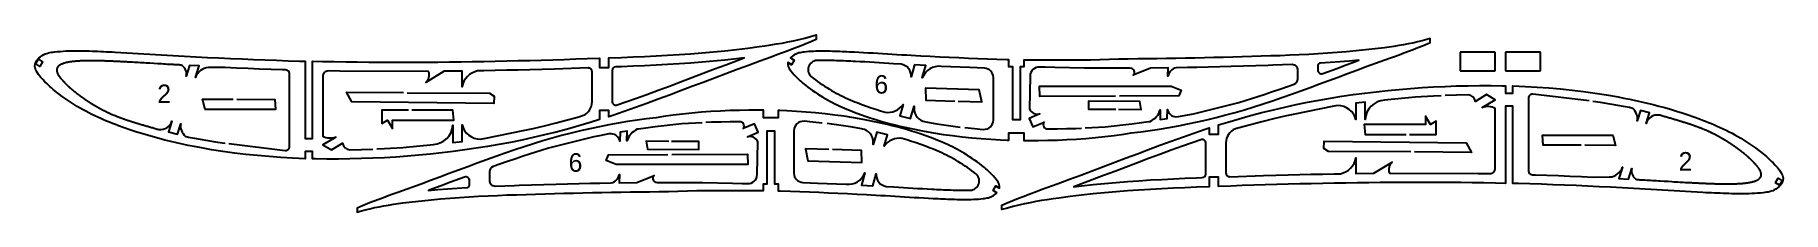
# Model space of a CAD drawing. Header units: millimetres. Extents: x 63 to 1007, y 90 to 186.
import ezdxf

# ---------------------------------------------------------------- set-up
doc = ezdxf.new("R2010")
doc.units = ezdxf.units.MM
doc.styles.add('样式_4', font='txt', dxfattribs={"height": 10})

msp = doc.modelspace()

# ---------------------------------------------------------------- linework, layer by layer
at = {"color": 3}
for p, q in [((832.85, 176.68), (832.85, 166.68)), ((851.85, 176.68), (832.85, 176.68)), ((851.85, 166.68), (851.85, 176.68)), ((857.31, 176.68), (857.31, 166.68)), ((876.31, 176.68), (857.31, 176.68)), ((876.31, 166.68), (876.31, 176.68)), ((832.85, 166.68), (851.85, 166.68)), ((857.31, 166.68), (876.31, 166.68))]:
    msp.add_line(p, q, dxfattribs=at)
at = {"color": 3, "linetype": 'Continuous', "lineweight": 25}
for points in [[(356.8, 136.88), (350.68, 135.17), (344.53, 133.55), (338.37, 132.02), (332.17, 130.58), (325.96, 129.23), (319.83, 127.99), (313.69, 126.84), (307.53, 125.78), (301.35, 124.8), (295.17, 123.9), (288.97, 123.08), (282.76, 122.34), (276.58, 121.67), (270.4, 121.07), (264.21, 120.55), (258.01, 120.1), (251.81, 119.73), (245.6, 119.43), (239.39, 119.21), (233.17, 119.06), (226.95, 119), (220.73, 119.02), (214.51, 119.11), (213.01, 119.16), (213.01, 123.16), (209.01, 123.16), (209.01, 119.16), (202.08, 119.49), (195.86, 119.85), (189.58, 120.3), (183.3, 120.84), (177.04, 121.49), (170.79, 122.24), (164.55, 123.09), (158.33, 124.06), (152.13, 125.15), (148.97, 125.76), (145.81, 126.39), (142.67, 127.06), (139.53, 127.76), (136.4, 128.49), (133.28, 129.26), (130.16, 130.06), (126.97, 130.92), (123.79, 131.81), (120.63, 132.75), (117.47, 133.73), (114.34, 134.76), (111.21, 135.84), (108.11, 136.97), (106.5, 137.58), (104.91, 138.2), (103.31, 138.84), (101.73, 139.49), (100.16, 140.17), (98.59, 140.86), (97.03, 141.57), (95.41, 142.33), (93.8, 143.12), (92.2, 143.94), (90.61, 144.77), (89.03, 145.63), (87.46, 146.52), (85.9, 147.44), (84.22, 148.46), (82.56, 149.51), (80.92, 150.58), (79.31, 151.69), (77.72, 152.81), (76.18, 153.96), (74.69, 155.13), (73.79, 155.86), (72.91, 156.6), (72.04, 157.35), (71.16, 158.14), (70.28, 158.95), (69.38, 159.81), (68.46, 160.7), (67.23, 161.96), (66.03, 163.28), (64.94, 164.65), (64.02, 166.06), (63.37, 167.48), (63.05, 168.9), (63.15, 170.31), (63.45, 171.17), (63.91, 172.01), (64.51, 172.81), (65.23, 173.55), (66.04, 174.23), (66.91, 174.83), (67.82, 175.34), (68.65, 175.72), (69.48, 176.02), (70.32, 176.26), (71.17, 176.45), (72.02, 176.61), (72.88, 176.73), (73.74, 176.83), (75.28, 176.99), (76.82, 177.13), (78.37, 177.23), (79.92, 177.32), (81.48, 177.38), (83.04, 177.42), (84.59, 177.44), (86.15, 177.44), (87.7, 177.43), (89.26, 177.4), (90.81, 177.36), (92.37, 177.32), (93.92, 177.26), (95.48, 177.21), (97.03, 177.15), (98.59, 177.08), (100.15, 177.02), (101.7, 176.95), (103.26, 176.89), (104.82, 176.81), (106.37, 176.74), (109.49, 176.58), (112.61, 176.41), (115.72, 176.23), (118.83, 176.05), (121.95, 175.86), (125.06, 175.67), (128.18, 175.48), (131.29, 175.29), (134.41, 175.11), (137.52, 174.92), (140.64, 174.74), (143.75, 174.56), (146.87, 174.38), (149.98, 174.21), (156.21, 173.88), (162.44, 173.57), (168.66, 173.27), (174.89, 173), (181.11, 172.74), (187.34, 172.5), (193.57, 172.28), (199.79, 172.08), (206.01, 171.9), (209.01, 171.86), (209.01, 130.16), (213.01, 130.16), (213.01, 171.8), (218.45, 171.67), (224.67, 171.56), (230.89, 171.46), (237.12, 171.38), (243.33, 171.32), (249.55, 171.29), (255.76, 171.27), (261.97, 171.26), (268.19, 171.28), (274.4, 171.31), (280.62, 171.36), (286.83, 171.42), (293.04, 171.5), (299.25, 171.59), (305.46, 171.7), (311.67, 171.82), (317.88, 171.96), (324.09, 172.1), (330.3, 172.27), (336.5, 172.44), (342.71, 172.62), (348.92, 172.81), (355.12, 173.01), (361.33, 173.22), (368.01, 173.45), (368.01, 168.45), (373.01, 168.45), (373.01, 173.63), (379.95, 173.87), (386.15, 174.11), (392.35, 174.38), (398.55, 174.68), (404.75, 175.01), (410.95, 175.39), (417.15, 175.83), (423.35, 176.31), (429.55, 176.86), (435.73, 177.46), (441.92, 178.14), (448.09, 178.88), (454.27, 179.69), (457.37, 180.13), (460.47, 180.6), (463.57, 181.1), (466.65, 181.63), (469.73, 182.21), (472.8, 182.84), (475.85, 183.53), (478.95, 184.29), (482.03, 185.11), (485.02, 185.95), (485.02, 183.56), (482.15, 182.34), (479.09, 181.07), (476.01, 179.82), (472.97, 178.62), (469.93, 177.45), (466.87, 176.3), (463.81, 175.16), (460.75, 174.03), (454.61, 171.79), (448.48, 169.53), (442.36, 167.26), (436.25, 164.97), (430.14, 162.68), (424.03, 160.38), (417.92, 158.08), (411.81, 155.78), (405.72, 153.49), (399.64, 151.23), (393.54, 148.99), (387.43, 146.79), (381.3, 144.65), (375.15, 142.56), (373.01, 141.87), (373.01, 145.26), (368.01, 145.26), (368.01, 140.26), (362.9, 138.68)], [(64.93, 172.83), (67.2, 171.4), (65.71, 169.03), (63.44, 170.46)], [(713.53, 140.77), (719.65, 142.48), (725.8, 144.1), (731.96, 145.63), (738.16, 147.07), (744.37, 148.42), (750.5, 149.66), (756.64, 150.81), (762.8, 151.87), (768.98, 152.85), (775.16, 153.75), (781.36, 154.57), (787.57, 155.31), (793.75, 155.98), (799.94, 156.58), (806.12, 157.1), (812.32, 157.55), (818.52, 157.92), (824.73, 158.22), (830.94, 158.44), (837.16, 158.59), (843.38, 158.65), (849.6, 158.63), (855.82, 158.54), (857.32, 158.49), (857.32, 154.49), (861.32, 154.49), (861.32, 158.49), (868.25, 158.16), (874.47, 157.8), (880.75, 157.35), (887.03, 156.81), (893.29, 156.16), (899.54, 155.41), (905.78, 154.56), (912, 153.59), (918.2, 152.5), (921.36, 151.9), (924.52, 151.26), (927.66, 150.59), (930.8, 149.9), (933.93, 149.16), (937.05, 148.4), (940.17, 147.59), (943.36, 146.74), (946.54, 145.84), (949.7, 144.9), (952.86, 143.92), (955.99, 142.89), (959.12, 141.81), (962.22, 140.68), (963.83, 140.07), (965.42, 139.45), (967.02, 138.81), (968.6, 138.16), (970.18, 137.48), (971.74, 136.79), (973.3, 136.08), (974.92, 135.32), (976.53, 134.53), (978.13, 133.72), (979.72, 132.88), (981.3, 132.02), (982.87, 131.13), (984.43, 130.21), (986.11, 129.2), (987.77, 128.14), (989.41, 127.07), (991.03, 125.96), (992.61, 124.84), (994.15, 123.69), (995.64, 122.52), (996.54, 121.79), (997.42, 121.05), (998.29, 120.3), (999.17, 119.51), (1000.05, 118.7), (1000.95, 117.84), (1001.87, 116.95), (1003.1, 115.7), (1004.3, 114.37), (1005.4, 113), (1006.31, 111.59), (1006.96, 110.17), (1007.28, 108.75), (1007.18, 107.34), (1006.88, 106.48), (1006.42, 105.64), (1005.82, 104.85), (1005.1, 104.1), (1004.29, 103.42), (1003.42, 102.82), (1002.51, 102.31), (1001.68, 101.93), (1000.85, 101.63), (1000.01, 101.39), (999.16, 101.2), (998.31, 101.04), (997.45, 100.92), (996.59, 100.82), (995.05, 100.66), (993.51, 100.52), (991.96, 100.42), (990.41, 100.33), (988.85, 100.27), (987.3, 100.23), (985.74, 100.21), (984.18, 100.21), (982.63, 100.22), (981.07, 100.25), (979.52, 100.29), (977.96, 100.33), (976.41, 100.39), (974.85, 100.44), (973.3, 100.5), (971.74, 100.57), (970.18, 100.63), (968.63, 100.7), (967.07, 100.77), (965.52, 100.84), (963.96, 100.91), (960.84, 101.07), (957.73, 101.24), (954.61, 101.42), (951.5, 101.6), (948.38, 101.79), (945.27, 101.98), (942.15, 102.17), (939.04, 102.36), (935.92, 102.54), (932.81, 102.73), (929.69, 102.91), (926.58, 103.09), (923.46, 103.27), (920.35, 103.44), (914.12, 103.77), (907.89, 104.08), (901.67, 104.38), (895.45, 104.66), (889.22, 104.91), (882.99, 105.15), (876.76, 105.37), (870.54, 105.57), (864.32, 105.75), (861.32, 105.79), (861.32, 147.49), (857.32, 147.49), (857.32, 105.86), (851.88, 105.98), (845.66, 106.09), (839.44, 106.19), (833.21, 106.27), (827, 106.33), (820.78, 106.36), (814.57, 106.38), (808.36, 106.39), (802.14, 106.37), (795.93, 106.34), (789.71, 106.29), (783.5, 106.23), (777.29, 106.15), (771.08, 106.06), (764.87, 105.95), (758.66, 105.83), (752.45, 105.69), (746.24, 105.55), (740.03, 105.39), (733.83, 105.21), (727.62, 105.03), (721.42, 104.84), (715.21, 104.64), (709, 104.43), (702.32, 104.2), (702.32, 109.2), (697.32, 109.2), (697.32, 104.02), (690.38, 103.78), (684.18, 103.54), (677.98, 103.27), (671.78, 102.97), (665.58, 102.64), (659.38, 102.26), (653.18, 101.83), (646.98, 101.34), (640.78, 100.8), (634.6, 100.19), (628.41, 99.52), (622.24, 98.77), (616.07, 97.96), (612.96, 97.52), (609.86, 97.05), (606.77, 96.55), (603.68, 96.02), (600.6, 95.44), (597.53, 94.81), (594.48, 94.12), (591.38, 93.36), (588.3, 92.54), (585.31, 91.7), (585.31, 94.09), (588.18, 95.31), (591.24, 96.58), (594.32, 97.83), (597.36, 99.03), (600.4, 100.2), (603.46, 101.35), (606.52, 102.49), (609.58, 103.62), (615.72, 105.86), (621.85, 108.12), (627.97, 110.39), (634.08, 112.68), (640.19, 114.97), (646.3, 117.27), (652.41, 119.57), (658.52, 121.87), (664.61, 124.16), (670.69, 126.42), (676.79, 128.66), (682.9, 130.86), (689.03, 133), (695.18, 135.09), (697.32, 135.78), (697.32, 132.39), (702.32, 132.39), (702.32, 137.39), (707.43, 138.97)], [(1005.4, 104.82), (1003.13, 106.25), (1004.62, 108.62), (1006.89, 107.19)]]:
    msp.add_lwpolyline(points, close=True, dxfattribs=at)
for points in [[(471.72, 169.94), (469.77, 171.16), (469.71, 170.17), (469.97, 168.99), (470.51, 167.81), (471.26, 166.65), (472.16, 165.52), (473.16, 164.43), (474.18, 163.39), (474.93, 162.65), (475.67, 161.95), (476.4, 161.27), (477.13, 160.63), (477.85, 160), (478.58, 159.39), (479.32, 158.79), (480.55, 157.82), (481.82, 156.88), (483.13, 155.94), (484.46, 155.03), (485.82, 154.14), (487.19, 153.28), (488.58, 152.43), (489.87, 151.68), (491.17, 150.94), (492.47, 150.23), (493.78, 149.54), (495.1, 148.87), (496.43, 148.22), (497.77, 147.59), (499.06, 147), (500.35, 146.43), (501.65, 145.87), (502.96, 145.33), (504.28, 144.8), (505.6, 144.29), (506.92, 143.79), (509.49, 142.86), (512.07, 141.96), (514.66, 141.11), (517.26, 140.3), (519.88, 139.53), (522.5, 138.79), (525.14, 138.08), (527.71, 137.42), (530.29, 136.78), (532.88, 136.18), (535.47, 135.6), (538.07, 135.05), (540.67, 134.52), (543.28, 134.03), (548.41, 133.13), (553.54, 132.33), (558.7, 131.62), (563.86, 131), (569.03, 130.47), (574.22, 130.02), (579.41, 129.64), (584.54, 129.35), (588.17, 129.19), (589.17, 129.17), (589.17, 133.17), (597.17, 133.17), (597.17, 128.99), (599.95, 128.95), (605.09, 128.99), (610.23, 129.1), (615.37, 129.27), (620.49, 129.5), (625.62, 129.8), (630.74, 130.17), (635.85, 130.59), (640.95, 131.13), (646.05, 131.73), (651.14, 132.39), (655.21, 133.06), (660.33, 133.71), (665.45, 134.42), (670.55, 135.21), (675.64, 136.06), (680.72, 136.98), (685.79, 137.97), (690.93, 139.06), (696.05, 140.22), (701.15, 141.46), (706.24, 142.78), (711.3, 144.16), (716.34, 145.62), (721.37, 147.15), (726.48, 148.78), (731.57, 150.47), (736.64, 152.22), (741.7, 154), (746.75, 155.83), (751.78, 157.67), (756.82, 159.53), (761.88, 161.41), (766.93, 163.28), (771.99, 165.15), (777.05, 167.02), (782.11, 168.88), (787.17, 170.73), (792.24, 172.57), (794.78, 173.49), (797.32, 174.4), (799.86, 175.32), (802.39, 176.24), (804.92, 177.18), (807.44, 178.14), (809.96, 179.12), (812.5, 180.13), (815.04, 181.17), (816.67, 181.87), (816.7, 183.98), (814.95, 183.46), (812.4, 182.8), (809.84, 182.18), (807.31, 181.63), (804.78, 181.12), (802.23, 180.65), (799.68, 180.22), (797.12, 179.82), (794.56, 179.45), (791.99, 179.1), (786.89, 178.46), (781.79, 177.87), (776.68, 177.34), (771.56, 176.87), (766.45, 176.44), (761.32, 176.07), (756.2, 175.74), (751.07, 175.45), (745.95, 175.2), (740.83, 174.98), (735.7, 174.79), (730.58, 174.62), (725.45, 174.46), (720.32, 174.3), (715.2, 174.16), (710.07, 174.01), (704.94, 173.88), (699.82, 173.74), (694.69, 173.62), (689.56, 173.5), (684.43, 173.4), (679.3, 173.3), (674.17, 173.22), (669.04, 173.15), (663.91, 173.08), (658.78, 173.04), (653.6, 172.89), (648.52, 172.84), (643.39, 172.69), (638.26, 172.56), (633.13, 172.44), (628.43, 172.41), (623.3, 172.37), (618.17, 172.35), (613.03, 172.34), (607.89, 172.35), (602.75, 172.38), (597.61, 172.42), (597.17, 172.44), (597.17, 168.68), (595.17, 168.68), (595.17, 140.17), (591.17, 140.17), (591.17, 168.68), (589.17, 168.68), (589.17, 172.6), (588.17, 172.62), (582.66, 172.79), (577.52, 172.95), (572.37, 173.13), (567.23, 173.33), (562.08, 173.55), (556.94, 173.77), (551.8, 174.02), (546.66, 174.28), (541.51, 174.55), (538.94, 174.69), (536.37, 174.84), (533.79, 174.99), (531.22, 175.14), (528.65, 175.29), (526.07, 175.44), (523.5, 175.6), (520.93, 175.76), (518.35, 175.91), (515.78, 176.07), (513.21, 176.22), (510.64, 176.37), (508.06, 176.51), (505.49, 176.64), (504.2, 176.7), (502.92, 176.76), (501.63, 176.82), (500.35, 176.87), (499.06, 176.92), (497.77, 176.98), (496.49, 177.02), (495.2, 177.07), (493.92, 177.12), (492.64, 177.15), (491.35, 177.19), (490.07, 177.21), (488.78, 177.22), (487.5, 177.22), (486.21, 177.2), (484.93, 177.17), (483.64, 177.12), (482.36, 177.05), (481.08, 176.96), (479.81, 176.85), (478.53, 176.72), (477.82, 176.63), (477.11, 176.53), (476.41, 176.4), (475.71, 176.24), (475.02, 176.04), (474.33, 175.8), (472.89, 175.06), (472.89, 175.06), (472.17, 174.57), (471.51, 174), (471.13, 173.61), (473.2, 172.3), (471.7, 169.92), (469.77, 171.13)], [(582.03, 104.45), (583.98, 103.23), (584.04, 104.22), (583.78, 105.4), (583.24, 106.58), (582.49, 107.74), (581.59, 108.87), (580.59, 109.96), (579.58, 111), (578.82, 111.74), (578.08, 112.44), (577.35, 113.12), (576.62, 113.77), (575.9, 114.39), (575.17, 115), (574.43, 115.6), (573.2, 116.57), (571.93, 117.52), (570.62, 118.45), (569.29, 119.36), (567.93, 120.25), (566.56, 121.12), (565.17, 121.96), (563.88, 122.71), (562.59, 123.45), (561.28, 124.16), (559.97, 124.85), (558.65, 125.52), (557.32, 126.17), (555.98, 126.81), (554.69, 127.39), (553.4, 127.96), (552.1, 128.52), (550.79, 129.06), (549.47, 129.59), (548.15, 130.1), (546.83, 130.6), (544.26, 131.54), (541.68, 132.43), (539.09, 133.28), (536.49, 134.09), (533.87, 134.86), (531.25, 135.6), (528.61, 136.31), (526.04, 136.98), (523.46, 137.61), (520.87, 138.21), (518.28, 138.79), (515.68, 139.34), (513.08, 139.87), (510.47, 140.36), (505.34, 141.26), (500.21, 142.06), (495.05, 142.77), (489.89, 143.39), (484.72, 143.92), (479.53, 144.37), (474.34, 144.75), (469.21, 145.04), (465.58, 145.2), (464.58, 145.23), (464.58, 141.23), (456.58, 141.23), (456.58, 145.41), (453.8, 145.44), (448.66, 145.4), (443.52, 145.29), (438.38, 145.12), (433.26, 144.89), (428.13, 144.59), (423.02, 144.22), (417.9, 143.8), (412.8, 143.26), (407.7, 142.66), (402.61, 142), (398.54, 141.33), (393.42, 140.68), (388.3, 139.97), (383.2, 139.18), (378.11, 138.33), (373.03, 137.41), (367.96, 136.42), (362.82, 135.33), (357.7, 134.17), (352.6, 132.93), (347.51, 131.62), (342.45, 130.23), (337.41, 128.77), (332.38, 127.25), (327.27, 125.62), (322.18, 123.92), (317.11, 122.18), (312.05, 120.39), (307.01, 118.56), (301.97, 116.72), (296.93, 114.86), (291.87, 112.98), (286.82, 111.11), (281.76, 109.24), (276.7, 107.37), (271.64, 105.51), (266.58, 103.66), (261.51, 101.82), (258.97, 100.91), (256.43, 99.99), (253.89, 99.07), (251.36, 98.15), (248.83, 97.21), (246.31, 96.25), (243.79, 95.28), (241.25, 94.26), (238.71, 93.22), (237.08, 92.52), (237.05, 90.42), (238.8, 90.93), (241.35, 91.59), (243.91, 92.21), (246.44, 92.77), (248.97, 93.27), (251.52, 93.74), (254.07, 94.17), (256.63, 94.57), (259.19, 94.94), (261.76, 95.29), (266.86, 95.93), (271.96, 96.52), (277.07, 97.05), (282.19, 97.52), (287.31, 97.95), (292.43, 98.32), (297.55, 98.65), (302.68, 98.94), (307.8, 99.19), (312.92, 99.41), (318.05, 99.6), (323.17, 99.77), (328.3, 99.93), (333.43, 100.09), (338.56, 100.23), (343.68, 100.38), (348.81, 100.51), (353.93, 100.65), (359.06, 100.77), (364.19, 100.89), (369.32, 100.99), (374.45, 101.09), (379.58, 101.17), (384.71, 101.25), (389.84, 101.31), (394.97, 101.36), (400.15, 101.5), (405.23, 101.55), (410.36, 101.7), (415.49, 101.84), (420.62, 101.96), (425.32, 101.98), (430.45, 102.02), (435.58, 102.04), (440.72, 102.05), (445.86, 102.04), (451, 102.01), (456.14, 101.97), (456.58, 101.95), (456.58, 105.71), (458.58, 105.71), (458.58, 134.23), (462.58, 134.23), (462.58, 105.71), (464.58, 105.71), (464.58, 101.79), (465.58, 101.77), (471.09, 101.6), (476.23, 101.44), (481.38, 101.26), (486.52, 101.06), (491.67, 100.85), (496.81, 100.62), (501.95, 100.37), (507.09, 100.11), (512.24, 99.84), (514.81, 99.7), (517.39, 99.55), (519.96, 99.4), (522.53, 99.25), (525.1, 99.1), (527.68, 98.95), (530.25, 98.79), (532.82, 98.63), (535.4, 98.48), (537.97, 98.32), (540.54, 98.17), (543.11, 98.02), (545.69, 97.88), (548.26, 97.75), (549.55, 97.69), (550.83, 97.63), (552.12, 97.57), (553.41, 97.52), (554.69, 97.47), (555.98, 97.42), (557.26, 97.37), (558.55, 97.32), (559.83, 97.28), (561.11, 97.24), (562.4, 97.21), (563.68, 97.18), (564.97, 97.17), (566.25, 97.17), (567.54, 97.19), (568.82, 97.22), (570.11, 97.27), (571.39, 97.34), (572.67, 97.43), (573.94, 97.54), (575.22, 97.67), (575.93, 97.76), (576.64, 97.86), (577.34, 97.99), (578.04, 98.15), (578.74, 98.35), (579.42, 98.6), (580.86, 99.33), (580.86, 99.33), (581.58, 99.83), (582.24, 100.39), (582.62, 100.78), (580.55, 102.09), (582.05, 104.47), (583.98, 103.26)]]:
    msp.add_lwpolyline(points, dxfattribs=at)
for points in [[(167.81, 127.31), (198.29, 123.66, 0.449587), (200.53, 125.65), (200.53, 165.1, 0.405864), (198.59, 167.1), (196.82, 167.15), (190.59, 167.35), (184.36, 167.57), (178.14, 167.81), (171.91, 168.07), (165.68, 168.35), (156.78, 168.33, 0.299898), (149.71, 162.95), (151.71, 169.22), (146.59, 169.48), (144.78, 163.79, 0.335672), (141.96, 169.72), (141.44, 169.74), (140.91, 169.77), (140.39, 169.8), (139.86, 169.83), (139.33, 169.85), (138.81, 169.88), (138.28, 169.91), (137.76, 169.94), (136.7, 170), (135.65, 170.05), (134.6, 170.11), (133.55, 170.17), (132.5, 170.24), (131.45, 170.3), (130.4, 170.36), (129.34, 170.42), (127.24, 170.55), (125.14, 170.67), (123.04, 170.8), (121.98, 170.86), (120.93, 170.92), (119.88, 170.98), (118.83, 171.04), (117.78, 171.1), (116.73, 171.16), (115.68, 171.22), (115.15, 171.25), (114.62, 171.28), (114.1, 171.3), (113.57, 171.33), (113.05, 171.36), (112.52, 171.39), (111.99, 171.42), (111.47, 171.44), (110.94, 171.47), (110.42, 171.5), (109.89, 171.52), (109.36, 171.55), (108.84, 171.57), (108.31, 171.6), (107.79, 171.62), (107.26, 171.65), (106.73, 171.67), (106.21, 171.7), (105.68, 171.72), (105.16, 171.74), (104.63, 171.77), (104.1, 171.79), (103.58, 171.81), (103.05, 171.83), (102.52, 171.85), (102, 171.87), (101.47, 171.89), (100.95, 171.91), (100.42, 171.92), (100.16, 171.93), (99.89, 171.94), (99.63, 171.95), (99.37, 171.96), (99.1, 171.96), (98.84, 171.97), (98.58, 171.98), (98.31, 171.98), (98.05, 171.99), (97.79, 172), (97.52, 172), (97.26, 172.01), (97, 172.01), (96.73, 172.02), (96.47, 172.02), (96.21, 172.02), (95.94, 172.03), (95.68, 172.03), (95.42, 172.03), (95.15, 172.04), (94.89, 172.04), (94.63, 172.04), (94.36, 172.04), (94.1, 172.04), (93.84, 172.05), (93.57, 172.05), (93.31, 172.05), (93.05, 172.05), (92.78, 172.05), (92.52, 172.04), (92.26, 172.04), (91.99, 172.04), (91.73, 172.04), (91.47, 172.04), (91.2, 172.03), (90.94, 172.03), (90.68, 172.02), (90.41, 172.02), (90.15, 172.01), (89.89, 172.01), (89.62, 172), (89.36, 171.99), (89.1, 171.99), (88.83, 171.98), (88.57, 171.97), (88.31, 171.96), (88.04, 171.95), (87.78, 171.93), (87.52, 171.92), (87.25, 171.91), (86.99, 171.89), (86.86, 171.89), (86.73, 171.88), (86.6, 171.87), (86.47, 171.86), (86.33, 171.85), (86.2, 171.85), (86.07, 171.84), (85.94, 171.83), (85.81, 171.82), (85.68, 171.81), (85.55, 171.8), (85.42, 171.79), (85.28, 171.78), (85.15, 171.77), (85.02, 171.76), (84.89, 171.75), (84.76, 171.73), (84.63, 171.72), (84.5, 171.71), (84.37, 171.7), (84.23, 171.69), (84.1, 171.67), (83.97, 171.66), (83.84, 171.65), (83.71, 171.63), (83.58, 171.62), (83.45, 171.6), (83.32, 171.59), (83.19, 171.57), (83.06, 171.56), (82.93, 171.54), (82.8, 171.52), (82.66, 171.51), (82.53, 171.49), (82.4, 171.47), (82.27, 171.45), (82.14, 171.43), (82.01, 171.41), (81.88, 171.39), (81.75, 171.37), (81.62, 171.35), (81.49, 171.33), (81.36, 171.31), (81.23, 171.28), (81.1, 171.26), (80.97, 171.24), (80.85, 171.21), (80.72, 171.19), (80.59, 171.16), (80.46, 171.13), (80.33, 171.1), (80.2, 171.08), (80.07, 171.05), (79.94, 171.02), (79.81, 170.99), (79.69, 170.95), (79.56, 170.92), (79.43, 170.89), (79.3, 170.85), (79.17, 170.82), (79.05, 170.78), (78.92, 170.75), (78.85, 170.73), (78.79, 170.71), (78.73, 170.69), (78.66, 170.67), (78.6, 170.65), (78.54, 170.63), (78.47, 170.61), (78.41, 170.59), (78.35, 170.57), (78.28, 170.55), (78.22, 170.53), (78.16, 170.51), (78.1, 170.49), (78.03, 170.46), (77.97, 170.44), (77.91, 170.42), (77.85, 170.39), (77.79, 170.37), (77.72, 170.34), (77.66, 170.32), (77.6, 170.29), (77.54, 170.27), (77.48, 170.24), (77.42, 170.22), (77.36, 170.19), (77.3, 170.16), (77.24, 170.13), (77.18, 170.1), (77.12, 170.07), (77.06, 170.04), (77, 170.01), (76.95, 169.98), (76.89, 169.95), (76.83, 169.92), (76.77, 169.89), (76.72, 169.85), (76.66, 169.82), (76.6, 169.78), (76.55, 169.75), (76.49, 169.71), (76.44, 169.68), (76.38, 169.64), (76.33, 169.6), (76.27, 169.56), (76.22, 169.52), (76.16, 169.48), (76.11, 169.44), (76.06, 169.4), (76.01, 169.36), (75.98, 169.34), (75.96, 169.32), (75.93, 169.29), (75.9, 169.27), (75.88, 169.25), (75.85, 169.23), (75.83, 169.2), (75.8, 169.18), (75.78, 169.16), (75.76, 169.14), (75.73, 169.11), (75.71, 169.09), (75.68, 169.07), (75.66, 169.04), (75.64, 169.02), (75.61, 168.99), (75.59, 168.97), (75.57, 168.94), (75.54, 168.92), (75.52, 168.89), (75.5, 168.87), (75.48, 168.84), (75.46, 168.82), (75.43, 168.79), (75.41, 168.77), (75.39, 168.74), (75.37, 168.71), (75.35, 168.69), (75.33, 168.66), (75.31, 168.63), (75.29, 168.61), (75.27, 168.58), (75.26, 168.55), (75.24, 168.53), (75.22, 168.5), (75.2, 168.47), (75.19, 168.44), (75.17, 168.41), (75.15, 168.39), (75.14, 168.36), (75.12, 168.33), (75.1, 168.3), (75.09, 168.27), (75.08, 168.24), (75.06, 168.21), (75.05, 168.18), (75.03, 168.15), (75.02, 168.12), (75.01, 168.09), (75, 168.06), (74.98, 168.03), (74.97, 168), (74.96, 167.97), (74.95, 167.94), (74.94, 167.91), (74.93, 167.88), (74.92, 167.84), (74.92, 167.81), (74.91, 167.78), (74.9, 167.75), (74.89, 167.72), (74.89, 167.69), (74.88, 167.65), (74.87, 167.62), (74.87, 167.59), (74.86, 167.56), (74.86, 167.52), (74.85, 167.49), (74.85, 167.46), (74.84, 167.42), (74.84, 167.39), (74.84, 167.36), (74.83, 167.33), (74.83, 167.29), (74.83, 167.26), (74.83, 167.23), (74.83, 167.19), (74.82, 167.16), (74.82, 167.12), (74.82, 167.09), (74.82, 167.06), (74.82, 167.02), (74.82, 166.99), (74.82, 166.96), (74.83, 166.92), (74.83, 166.89), (74.83, 166.86), (74.83, 166.82), (74.83, 166.79), (74.84, 166.75), (74.84, 166.72), (74.84, 166.69), (74.85, 166.65), (74.85, 166.62), (74.85, 166.59), (74.86, 166.55), (74.86, 166.52), (74.87, 166.48), (74.87, 166.45), (74.88, 166.42), (74.88, 166.38), (74.89, 166.35), (74.9, 166.32), (74.9, 166.28), (74.91, 166.25), (74.92, 166.22), (74.92, 166.18), (74.93, 166.15), (74.94, 166.12), (74.95, 166.09), (74.95, 166.05), (74.96, 166.02), (74.97, 165.99), (74.98, 165.95), (74.99, 165.92), (75, 165.89), (75.01, 165.86), (75.02, 165.83), (75.04, 165.76), (75.06, 165.7), (75.08, 165.64), (75.1, 165.57), (75.12, 165.51), (75.15, 165.45), (75.17, 165.39), (75.19, 165.32), (75.22, 165.26), (75.25, 165.2), (75.27, 165.14), (75.3, 165.08), (75.33, 165.02), (75.36, 164.96), (75.39, 164.9), (75.42, 164.84), (75.45, 164.79), (75.48, 164.73), (75.51, 164.67), (75.54, 164.61), (75.57, 164.55), (75.61, 164.5), (75.64, 164.44), (75.67, 164.38), (75.71, 164.33), (75.74, 164.27), (75.78, 164.21), (75.81, 164.16), (75.85, 164.1), (75.88, 164.05), (75.92, 163.99), (75.96, 163.94), (76, 163.88), (76.03, 163.83), (76.07, 163.77), (76.11, 163.72), (76.15, 163.67), (76.19, 163.61), (76.23, 163.56), (76.26, 163.5), (76.3, 163.45), (76.34, 163.4), (76.42, 163.29), (76.5, 163.19), (76.58, 163.08), (76.67, 162.98), (76.75, 162.87), (76.83, 162.77), (76.91, 162.67), (77, 162.56), (77.08, 162.46), (77.16, 162.36), (77.25, 162.26), (77.33, 162.15), (77.42, 162.05), (77.5, 161.95), (77.59, 161.85), (77.67, 161.75), (77.76, 161.65), (77.85, 161.56), (77.94, 161.46), (78.02, 161.36), (78.11, 161.26), (78.2, 161.16), (78.29, 161.07), (78.38, 160.97), (78.47, 160.87), (78.56, 160.78), (78.65, 160.68), (78.74, 160.59), (78.83, 160.49), (78.92, 160.4), (79.01, 160.3), (79.1, 160.21), (79.2, 160.11), (79.29, 160.02), (79.38, 159.93), (79.47, 159.83), (79.57, 159.74), (79.66, 159.65), (79.75, 159.55), (79.85, 159.46), (79.94, 159.37), (80.04, 159.28), (80.13, 159.19), (80.23, 159.1), (80.32, 159.01), (80.42, 158.92), (80.51, 158.83), (80.61, 158.74), (80.7, 158.65), (80.8, 158.56), (80.9, 158.47), (80.99, 158.38), (81.09, 158.29), (81.19, 158.2), (81.29, 158.11), (81.38, 158.02), (81.48, 157.93), (81.58, 157.85), (81.68, 157.76), (81.78, 157.67), (81.87, 157.58), (81.97, 157.5), (82.07, 157.41), (82.17, 157.32), (82.27, 157.24), (82.37, 157.15), (82.47, 157.06), (82.57, 156.98), (82.67, 156.89), (82.77, 156.81), (82.87, 156.72), (82.97, 156.64), (83.07, 156.55), (83.17, 156.47), (83.27, 156.38), (83.38, 156.3), (83.48, 156.22), (83.58, 156.13), (83.68, 156.05), (83.78, 155.96), (83.88, 155.88), (83.99, 155.8), (84.09, 155.71), (84.19, 155.63), (84.29, 155.55), (84.5, 155.38), (84.71, 155.22), (84.91, 155.06), (85.12, 154.89), (85.33, 154.73), (85.54, 154.57), (85.74, 154.41), (85.95, 154.25), (86.16, 154.09), (86.37, 153.93), (86.58, 153.77), (86.79, 153.61), (87.01, 153.46), (87.22, 153.3), (87.43, 153.14), (87.64, 152.99), (87.86, 152.83), (88.07, 152.68), (88.28, 152.53), (88.5, 152.37), (88.71, 152.22), (88.93, 152.07), (89.14, 151.92), (89.36, 151.77), (89.58, 151.62), (89.79, 151.47), (90.01, 151.32), (90.23, 151.17), (90.45, 151.03), (90.67, 150.88), (90.89, 150.73), (91.11, 150.59), (91.33, 150.44), (91.55, 150.3), (91.77, 150.15), (91.99, 150.01), (92.21, 149.87), (92.43, 149.73), (92.65, 149.58), (92.87, 149.44), (93.1, 149.3), (93.32, 149.16), (93.54, 149.02), (93.77, 148.88), (93.99, 148.75), (94.22, 148.61), (94.44, 148.47), (94.67, 148.33), (94.89, 148.2), (95.12, 148.06), (95.35, 147.93), (95.57, 147.79), (95.8, 147.66), (96.03, 147.53), (96.26, 147.39), (96.48, 147.26), (96.71, 147.13), (96.94, 147), (97.17, 146.87), (97.4, 146.74), (97.63, 146.62), (97.86, 146.49), (98.09, 146.36), (98.32, 146.24), (98.56, 146.11), (98.79, 145.99), (99.02, 145.86), (99.25, 145.74), (99.49, 145.62), (99.72, 145.5), (99.95, 145.37), (100.19, 145.25), (100.31, 145.19), (100.42, 145.14), (100.54, 145.08), (100.66, 145.02), (100.78, 144.96), (100.89, 144.9), (101.01, 144.84), (101.13, 144.78), (101.25, 144.73), (101.37, 144.67), (101.49, 144.61), (101.6, 144.55), (101.72, 144.5), (101.84, 144.44), (101.96, 144.38), (102.08, 144.33), (102.2, 144.27), (102.32, 144.21), (102.44, 144.16), (102.56, 144.1), (102.67, 144.05), (102.79, 143.99), (102.91, 143.94), (103.03, 143.88), (103.27, 143.77), (103.51, 143.66), (103.75, 143.56), (103.99, 143.45), (104.23, 143.34), (104.48, 143.24), (104.72, 143.13), (104.96, 143.03), (105.2, 142.93), (105.44, 142.83), (105.69, 142.73), (105.93, 142.62), (106.17, 142.52), (106.42, 142.43), (106.66, 142.33), (106.91, 142.23), (107.15, 142.13), (107.4, 142.03), (107.64, 141.94), (107.89, 141.84), (108.13, 141.75), (108.38, 141.66), (108.62, 141.56), (108.87, 141.47), (109.12, 141.38), (109.36, 141.29), (109.61, 141.19), (109.86, 141.1), (110.11, 141.01), (110.36, 140.92), (110.6, 140.84), (110.85, 140.75), (111.1, 140.66), (111.35, 140.57), (111.6, 140.49), (111.85, 140.4), (112.1, 140.31), (112.35, 140.23), (112.6, 140.14), (112.85, 140.06), (113.1, 139.98), (113.35, 139.89), (113.6, 139.81), (113.85, 139.73), (114.1, 139.64), (114.35, 139.56), (114.6, 139.48), (114.85, 139.4), (115.11, 139.32), (115.36, 139.24), (115.61, 139.16), (115.86, 139.08), (116.11, 139), (116.36, 138.92), (116.62, 138.84), (116.87, 138.76), (117.12, 138.69), (117.37, 138.61), (117.63, 138.53), (117.88, 138.45), (118.13, 138.38), (118.38, 138.3), (118.64, 138.23), (118.89, 138.15), (119.14, 138.07), (119.4, 138), (119.9, 137.85), (120.41, 137.7), (120.91, 137.55), (121.42, 137.4), (121.93, 137.25), (122.43, 137.11), (122.94, 136.96), (123.45, 136.81), (123.95, 136.67), (124.46, 136.52), (124.96, 136.37), (125.47, 136.23), (125.98, 136.08), (126.48, 135.94), (126.99, 135.79), (127.49, 135.64), (127.99, 135.5), (128.5, 135.35), (129, 135.2), (129.5, 135.06), (130, 134.91, 0.356938), (137.02, 139.46), (135.18, 133.71), (139.96, 132.38), (141.76, 138.01, 0.243404), (144.25, 131.28), (145.99, 130.83), (149.15, 130.23), (155.35, 129.14), (161.57, 128.17), (165.77, 127.56)], [(565.41, 135.97), (570.51, 135.44), (575.3, 135.03, 0.439829), (580.73, 140.01), (580.73, 163.04, 0.403003), (575.92, 168.03), (568.03, 168.34), (562.87, 168.55), (557.71, 168.78), (552.55, 169.03, 0.327206), (542.36, 162.9), (544.26, 169.46), (538.17, 169.8), (536.33, 163.39, 0.384204), (530.87, 170.21), (526.77, 170.45), (524.19, 170.61), (521.62, 170.77), (519.05, 170.92), (516.48, 171.08), (513.92, 171.23), (511.36, 171.38), (508.8, 171.51), (506.24, 171.64), (504.97, 171.7), (503.69, 171.76), (502.41, 171.82), (501.14, 171.88), (499.86, 171.93), (498.58, 171.98), (497.3, 172.03), (496.03, 172.07), (494.76, 172.12), (493.5, 172.16), (492.25, 172.19), (491, 172.21), (489.77, 172.22), (488.53, 172.22), (487.31, 172.2), (486.09, 172.17), (484.87, 172.12), (484.69, 172.11, 0.69568), (483.25, 162.85), (483.43, 162.7), (484.58, 161.8), (485.77, 160.92), (486.99, 160.04), (488.25, 159.19), (489.52, 158.35), (490.83, 157.53), (492.14, 156.73), (493.36, 156.01), (494.59, 155.32), (495.83, 154.64), (497.08, 153.98), (498.34, 153.34), (499.6, 152.72), (500.88, 152.12), (502.1, 151.56), (503.34, 151.02), (504.59, 150.48), (505.85, 149.96), (507.11, 149.45), (508.39, 148.96), (509.66, 148.48), (512.16, 147.57), (514.66, 146.7), (517.18, 145.88), (519.72, 145.09), (522.27, 144.33, 0.286862), (532.01, 148.41), (530.25, 142.29), (536.02, 140.94), (537.94, 147.57, 0.339812), (542.63, 139.43), (545.18, 138.94), (550.22, 138.06), (555.27, 137.27), (560.33, 136.58), (562.81, 136.24)], [(247.63, 124.46), (251.81, 124.66), (261.79, 125.26), (278.26, 126.84, 0.372568), (288.82, 137.29), (288.82, 127.92), (293.72, 128.42), (293.72, 137.38, 0.335672), (303.67, 129.79), (306.67, 130.26), (326.81, 134.34), (332.17, 135.51), (338.37, 136.95), (344.53, 138.48), (350.68, 140.1), (356.8, 141.81), (358.88, 142.42, 0.308401), (363.96, 149.87), (363.96, 166.16, 0.423628), (361.89, 168.16), (343.65, 167.57), (330.3, 167.19), (324.09, 167.03), (317.88, 166.88), (311.67, 166.75), (305.46, 166.63), (302.11, 166.56, 0.299685), (293.72, 157.98), (293.72, 166.45), (284.14, 166.36), (274.23, 160.36, 0.316577), (275.67, 166.23), (227.78, 166.44), (221.56, 166.54, 0.419771), (218.51, 163.55), (218.51, 131.29, 0.200851), (225.49, 130.86), (218.52, 126.64), (223.17, 123.89), (229.22, 127.53, 0.342354), (233.17, 123.99), (239.39, 124.14), (245.6, 124.36)], [(630.37, 135.79), (641.2, 136.43), (655.61, 138), (660.67, 138.65), (664.77, 139.22), (665.44, 139.34, 0.208572), (670.92, 145.59), (670.87, 140.29), (674.67, 140.91), (674.74, 145.79, 0.32832), (679.3, 141.82), (680.8, 141.88), (685.79, 142.86), (688.81, 143.49), (713.3, 149.54), (727.05, 153.89), (730.97, 155.19), (735.99, 156.92), (743.21, 159.47, 0.316372), (745.21, 162.28), (745.23, 166.94, 0.425669), (742.13, 169.95), (731.74, 169.6), (729.17, 169.52), (709.25, 168.91), (690.67, 168.49), (685.53, 168.38), (679.39, 168.3, 0.269175), (675.03, 163.8), (675.1, 168.21), (665.63, 168.09), (656.27, 164.21, 0.689068), (654.68, 168.02), (649.54, 168), (644.39, 167.99), (639.25, 167.99), (634.49, 168), (630.02, 168.08), (613.9, 168.42), (608.74, 168.57), (605.73, 168.66, 0.41692), (600.57, 163.78), (600.2, 146.03, 0.377299), (605.88, 143.34), (600.06, 140.93), (602.01, 136.32), (608.18, 138.88, 0.653714), (610.09, 135.26), (615.17, 135.3), (620.24, 135.4), (625.3, 135.57), (628.33, 135.7)], [(822.7, 153.2), (818.52, 153), (808.54, 152.39), (792.07, 150.81, 0.372568), (781.51, 140.36), (781.51, 149.73), (776.61, 149.23), (776.61, 140.27, 0.335672), (766.66, 147.86), (763.66, 147.39), (743.52, 143.31), (738.16, 142.14), (731.96, 140.7), (725.8, 139.17), (719.65, 137.55), (713.53, 135.84), (711.45, 135.23, 0.308401), (706.37, 127.78), (706.37, 111.49, 0.423628), (708.44, 109.49), (726.68, 110.08), (740.03, 110.46), (746.24, 110.62), (752.45, 110.77), (758.66, 110.9), (764.87, 111.02), (768.22, 111.09, 0.299685), (776.61, 119.67), (776.61, 111.2), (786.2, 111.29), (796.1, 117.29, 0.316577), (794.66, 111.42), (842.55, 111.21), (848.77, 111.11, 0.419771), (851.82, 114.11), (851.82, 146.36, 0.200851), (844.84, 146.79), (851.81, 151.01), (847.16, 153.76), (841.11, 150.13, 0.342354), (837.16, 153.66), (830.94, 153.51), (824.73, 153.29)], [(902.52, 150.34), (872.04, 153.99, 0.449587), (869.8, 152.01), (869.8, 112.55, 0.405864), (871.74, 110.55), (873.52, 110.5), (879.74, 110.3), (885.97, 110.08), (892.2, 109.84), (898.42, 109.58), (904.65, 109.3), (913.55, 109.32, 0.299898), (920.62, 114.7), (918.62, 108.43), (923.74, 108.17), (925.55, 113.86, 0.335672), (928.37, 107.93), (928.89, 107.91), (929.42, 107.88), (929.95, 107.85), (930.47, 107.83), (931, 107.8), (931.52, 107.77), (932.05, 107.74), (932.57, 107.71), (933.63, 107.65), (934.68, 107.6), (935.73, 107.54), (936.78, 107.48), (937.83, 107.42), (938.88, 107.35), (939.94, 107.29), (940.99, 107.23), (943.09, 107.11), (945.19, 106.98), (947.29, 106.86), (948.35, 106.79), (949.4, 106.73), (950.45, 106.67), (951.5, 106.61), (952.55, 106.55), (953.6, 106.49), (954.66, 106.43), (955.18, 106.4), (955.71, 106.37), (956.23, 106.35), (956.76, 106.32), (957.28, 106.29), (957.81, 106.26), (958.34, 106.23), (958.86, 106.21), (959.39, 106.18), (959.91, 106.15), (960.44, 106.13), (960.97, 106.1), (961.49, 106.08), (962.02, 106.05), (962.54, 106.03), (963.07, 106), (963.6, 105.98), (964.12, 105.95), (964.65, 105.93), (965.17, 105.91), (965.7, 105.89), (966.23, 105.86), (966.75, 105.84), (967.28, 105.82), (967.81, 105.8), (968.33, 105.78), (968.86, 105.76), (969.38, 105.74), (969.91, 105.73), (970.17, 105.72), (970.44, 105.71), (970.7, 105.7), (970.96, 105.7), (971.23, 105.69), (971.49, 105.68), (971.75, 105.67), (972.02, 105.67), (972.28, 105.66), (972.54, 105.66), (972.81, 105.65), (973.07, 105.64), (973.33, 105.64), (973.6, 105.63), (973.86, 105.63), (974.12, 105.63), (974.39, 105.62), (974.65, 105.62), (974.91, 105.62), (975.18, 105.61), (975.44, 105.61), (975.7, 105.61), (975.97, 105.61), (976.23, 105.61), (976.49, 105.61), (976.76, 105.6), (977.02, 105.6), (977.28, 105.6), (977.55, 105.61), (977.81, 105.61), (978.07, 105.61), (978.34, 105.61), (978.6, 105.61), (978.86, 105.62), (979.13, 105.62), (979.39, 105.62), (979.65, 105.63), (979.92, 105.63), (980.18, 105.64), (980.44, 105.64), (980.71, 105.65), (980.97, 105.66), (981.23, 105.67), (981.5, 105.67), (981.76, 105.68), (982.02, 105.69), (982.29, 105.7), (982.55, 105.72), (982.81, 105.73), (983.08, 105.74), (983.34, 105.76), (983.47, 105.76), (983.6, 105.77), (983.73, 105.78), (983.86, 105.79), (984, 105.8), (984.13, 105.8), (984.26, 105.81), (984.39, 105.82), (984.52, 105.83), (984.65, 105.84), (984.78, 105.85), (984.92, 105.86), (985.05, 105.87), (985.18, 105.88), (985.31, 105.89), (985.44, 105.9), (985.57, 105.92), (985.7, 105.93), (985.83, 105.94), (985.96, 105.95), (986.1, 105.96), (986.23, 105.98), (986.36, 105.99), (986.49, 106), (986.62, 106.02), (986.75, 106.03), (986.88, 106.05), (987.01, 106.06), (987.14, 106.08), (987.27, 106.09), (987.4, 106.11), (987.54, 106.13), (987.67, 106.14), (987.8, 106.16), (987.93, 106.18), (988.06, 106.2), (988.19, 106.22), (988.32, 106.24), (988.45, 106.26), (988.58, 106.28), (988.71, 106.3), (988.84, 106.32), (988.97, 106.34), (989.1, 106.37), (989.23, 106.39), (989.36, 106.41), (989.49, 106.44), (989.61, 106.47), (989.74, 106.49), (989.87, 106.52), (990, 106.55), (990.13, 106.58), (990.26, 106.6), (990.39, 106.63), (990.52, 106.67), (990.64, 106.7), (990.77, 106.73), (990.9, 106.76), (991.03, 106.8), (991.16, 106.83), (991.28, 106.87), (991.41, 106.9), (991.48, 106.92), (991.54, 106.94), (991.6, 106.96), (991.67, 106.98), (991.73, 107), (991.79, 107.02), (991.86, 107.04), (991.92, 107.06), (991.98, 107.08), (992.05, 107.1), (992.11, 107.12), (992.17, 107.14), (992.23, 107.17), (992.3, 107.19), (992.36, 107.21), (992.42, 107.23), (992.48, 107.26), (992.54, 107.28), (992.61, 107.31), (992.67, 107.33), (992.73, 107.36), (992.79, 107.38), (992.85, 107.41), (992.91, 107.44), (992.97, 107.46), (993.03, 107.49), (993.09, 107.52), (993.15, 107.55), (993.21, 107.58), (993.27, 107.61), (993.33, 107.64), (993.38, 107.67), (993.44, 107.7), (993.5, 107.73), (993.56, 107.76), (993.61, 107.8), (993.67, 107.83), (993.73, 107.87), (993.78, 107.9), (993.84, 107.94), (993.9, 107.97), (993.95, 108.01), (994, 108.05), (994.06, 108.09), (994.11, 108.13), (994.17, 108.17), (994.22, 108.21), (994.27, 108.25), (994.32, 108.29), (994.35, 108.31), (994.37, 108.33), (994.4, 108.36), (994.43, 108.38), (994.45, 108.4), (994.48, 108.42), (994.5, 108.45), (994.53, 108.47), (994.55, 108.49), (994.58, 108.51), (994.6, 108.54), (994.62, 108.56), (994.65, 108.59), (994.67, 108.61), (994.69, 108.63), (994.72, 108.66), (994.74, 108.68), (994.76, 108.71), (994.79, 108.73), (994.81, 108.76), (994.83, 108.78), (994.85, 108.81), (994.87, 108.83), (994.9, 108.86), (994.92, 108.88), (994.94, 108.91), (994.96, 108.94), (994.98, 108.96), (995, 108.99), (995.02, 109.02), (995.04, 109.04), (995.06, 109.07), (995.07, 109.1), (995.09, 109.13), (995.11, 109.15), (995.13, 109.18), (995.15, 109.21), (995.16, 109.24), (995.18, 109.27), (995.19, 109.29), (995.21, 109.32), (995.23, 109.35), (995.24, 109.38), (995.26, 109.41), (995.27, 109.44), (995.28, 109.47), (995.3, 109.5), (995.31, 109.53), (995.32, 109.56), (995.33, 109.59), (995.35, 109.62), (995.36, 109.65), (995.37, 109.68), (995.38, 109.71), (995.39, 109.74), (995.4, 109.77), (995.41, 109.81), (995.42, 109.84), (995.42, 109.87), (995.43, 109.9), (995.44, 109.93), (995.45, 109.97), (995.45, 110), (995.46, 110.03), (995.46, 110.06), (995.47, 110.1), (995.47, 110.13), (995.48, 110.16), (995.48, 110.19), (995.49, 110.23), (995.49, 110.26), (995.49, 110.29), (995.5, 110.33), (995.5, 110.36), (995.5, 110.39), (995.5, 110.43), (995.51, 110.46), (995.51, 110.49), (995.51, 110.53), (995.51, 110.56), (995.51, 110.59), (995.51, 110.63), (995.51, 110.66), (995.51, 110.69), (995.5, 110.73), (995.5, 110.76), (995.5, 110.8), (995.5, 110.83), (995.5, 110.86), (995.49, 110.9), (995.49, 110.93), (995.49, 110.96), (995.48, 111), (995.48, 111.03), (995.48, 111.07), (995.47, 111.1), (995.47, 111.13), (995.46, 111.17), (995.46, 111.2), (995.45, 111.23), (995.45, 111.27), (995.44, 111.3), (995.43, 111.33), (995.43, 111.37), (995.42, 111.4), (995.41, 111.43), (995.41, 111.47), (995.4, 111.5), (995.39, 111.53), (995.38, 111.57), (995.38, 111.6), (995.37, 111.63), (995.36, 111.66), (995.35, 111.7), (995.34, 111.73), (995.33, 111.76), (995.32, 111.79), (995.31, 111.83), (995.29, 111.89), (995.27, 111.95), (995.25, 112.02), (995.23, 112.08), (995.21, 112.14), (995.19, 112.2), (995.16, 112.26), (995.14, 112.33), (995.11, 112.39), (995.08, 112.45), (995.06, 112.51), (995.03, 112.57), (995, 112.63), (994.97, 112.69), (994.94, 112.75), (994.92, 112.81), (994.88, 112.86), (994.85, 112.92), (994.82, 112.98), (994.79, 113.04), (994.76, 113.1), (994.73, 113.15), (994.69, 113.21), (994.66, 113.27), (994.62, 113.32), (994.59, 113.38), (994.55, 113.44), (994.52, 113.49), (994.48, 113.55), (994.45, 113.6), (994.41, 113.66), (994.37, 113.71), (994.33, 113.77), (994.3, 113.82), (994.26, 113.88), (994.22, 113.93), (994.18, 113.98), (994.14, 114.04), (994.1, 114.09), (994.07, 114.15), (994.03, 114.2), (993.99, 114.25), (993.91, 114.36), (993.83, 114.46), (993.75, 114.57), (993.66, 114.67), (993.58, 114.78), (993.5, 114.88), (993.42, 114.99), (993.34, 115.09), (993.25, 115.19), (993.17, 115.29), (993.08, 115.39), (993, 115.5), (992.91, 115.6), (992.83, 115.7), (992.74, 115.8), (992.66, 115.9), (992.57, 116), (992.48, 116.1), (992.4, 116.19), (992.31, 116.29), (992.22, 116.39), (992.13, 116.49), (992.04, 116.58), (991.95, 116.68), (991.86, 116.78), (991.77, 116.87), (991.68, 116.97), (991.59, 117.07), (991.5, 117.16), (991.41, 117.26), (991.32, 117.35), (991.23, 117.44), (991.14, 117.54), (991.04, 117.63), (990.95, 117.73), (990.86, 117.82), (990.76, 117.91), (990.67, 118), (990.58, 118.1), (990.48, 118.19), (990.39, 118.28), (990.29, 118.37), (990.2, 118.46), (990.1, 118.55), (990.01, 118.64), (989.91, 118.74), (989.82, 118.83), (989.72, 118.92), (989.63, 119.01), (989.53, 119.1), (989.43, 119.18), (989.34, 119.27), (989.24, 119.36), (989.14, 119.45), (989.05, 119.54), (988.95, 119.63), (988.85, 119.72), (988.75, 119.8), (988.65, 119.89), (988.56, 119.98), (988.46, 120.07), (988.36, 120.15), (988.26, 120.24), (988.16, 120.33), (988.06, 120.41), (987.96, 120.5), (987.86, 120.59), (987.76, 120.67), (987.66, 120.76), (987.56, 120.84), (987.46, 120.93), (987.36, 121.01), (987.26, 121.1), (987.16, 121.18), (987.06, 121.27), (986.96, 121.35), (986.85, 121.44), (986.75, 121.52), (986.65, 121.6), (986.55, 121.69), (986.45, 121.77), (986.34, 121.85), (986.24, 121.94), (986.14, 122.02), (986.04, 122.1), (985.83, 122.27), (985.63, 122.43), (985.42, 122.59), (985.21, 122.76), (985, 122.92), (984.8, 123.08), (984.59, 123.24), (984.38, 123.4), (984.17, 123.56), (983.96, 123.72), (983.75, 123.88), (983.54, 124.04), (983.32, 124.19), (983.11, 124.35), (982.9, 124.51), (982.69, 124.66), (982.47, 124.82), (982.26, 124.97), (982.05, 125.12), (981.83, 125.28), (981.62, 125.43), (981.4, 125.58), (981.19, 125.73), (980.97, 125.88), (980.75, 126.03), (980.54, 126.18), (980.32, 126.33), (980.1, 126.48), (979.88, 126.62), (979.66, 126.77), (979.44, 126.92), (979.23, 127.06), (979.01, 127.21), (978.79, 127.35), (978.56, 127.5), (978.34, 127.64), (978.12, 127.78), (977.9, 127.93), (977.68, 128.07), (977.46, 128.21), (977.23, 128.35), (977.01, 128.49), (976.79, 128.63), (976.56, 128.77), (976.34, 128.91), (976.11, 129.04), (975.89, 129.18), (975.66, 129.32), (975.44, 129.45), (975.21, 129.59), (974.98, 129.72), (974.76, 129.86), (974.53, 129.99), (974.3, 130.12), (974.07, 130.26), (973.85, 130.39), (973.62, 130.52), (973.39, 130.65), (973.16, 130.78), (972.93, 130.91), (972.7, 131.04), (972.47, 131.16), (972.24, 131.29), (972.01, 131.42), (971.77, 131.54), (971.54, 131.67), (971.31, 131.79), (971.08, 131.91), (970.84, 132.03), (970.61, 132.16), (970.38, 132.28), (970.14, 132.4), (970.02, 132.46), (969.91, 132.52), (969.79, 132.57), (969.67, 132.63), (969.55, 132.69), (969.44, 132.75), (969.32, 132.81), (969.2, 132.87), (969.08, 132.93), (968.96, 132.98), (968.84, 133.04), (968.73, 133.1), (968.61, 133.16), (968.49, 133.21), (968.37, 133.27), (968.25, 133.33), (968.13, 133.38), (968.01, 133.44), (967.89, 133.49), (967.78, 133.55), (967.66, 133.6), (967.54, 133.66), (967.42, 133.71), (967.3, 133.77), (967.06, 133.88), (966.82, 133.99), (966.58, 134.09), (966.34, 134.2), (966.1, 134.31), (965.86, 134.41), (965.61, 134.52), (965.37, 134.62), (965.13, 134.72), (964.89, 134.82), (964.64, 134.93), (964.4, 135.03), (964.16, 135.13), (963.91, 135.23), (963.67, 135.32), (963.43, 135.42), (963.18, 135.52), (962.94, 135.62), (962.69, 135.71), (962.44, 135.81), (962.2, 135.9), (961.95, 136), (961.71, 136.09), (961.46, 136.18), (961.21, 136.27), (960.97, 136.37), (960.72, 136.46), (960.47, 136.55), (960.22, 136.64), (959.98, 136.73), (959.73, 136.82), (959.48, 136.9), (959.23, 136.99), (958.98, 137.08), (958.73, 137.17), (958.48, 137.25), (958.23, 137.34), (957.98, 137.42), (957.73, 137.51), (957.48, 137.59), (957.23, 137.68), (956.98, 137.76), (956.73, 137.84), (956.48, 137.92), (956.23, 138.01), (955.98, 138.09), (955.73, 138.17), (955.48, 138.25), (955.23, 138.33), (954.97, 138.41), (954.72, 138.49), (954.47, 138.57), (954.22, 138.65), (953.97, 138.73), (953.71, 138.81), (953.46, 138.89), (953.21, 138.96), (952.96, 139.04), (952.7, 139.12), (952.45, 139.2), (952.2, 139.27), (951.95, 139.35), (951.69, 139.43), (951.44, 139.5), (951.19, 139.58), (950.93, 139.65), (950.43, 139.8), (949.92, 139.95), (949.42, 140.1), (948.91, 140.25), (948.4, 140.4), (947.9, 140.55), (947.39, 140.69), (946.88, 140.84), (946.38, 140.98), (945.87, 141.13), (945.37, 141.28), (944.86, 141.42), (944.35, 141.57), (943.85, 141.71), (943.34, 141.86), (942.84, 142.01), (942.34, 142.15), (941.83, 142.3), (941.33, 142.45), (940.83, 142.6), (940.33, 142.74, 0.356938), (933.31, 138.19), (935.15, 143.94), (930.37, 145.27), (928.57, 139.64, 0.243404), (926.08, 146.37), (924.34, 146.82), (921.18, 147.42), (914.98, 148.51), (908.76, 149.48), (904.56, 150.09)], [(423.38, 138.6), (412.55, 137.96), (398.14, 136.39), (393.08, 135.74), (388.98, 135.17), (388.31, 135.05, 0.208572), (382.83, 128.8), (382.88, 134.1), (379.08, 133.48), (379.01, 128.6, 0.32832), (374.46, 132.57), (372.95, 132.52), (367.96, 131.53), (364.94, 130.9), (340.45, 124.86), (326.7, 120.5), (322.78, 119.2), (317.76, 117.47), (310.54, 114.92, 0.316372), (308.54, 112.11), (308.52, 107.45, 0.425669), (311.62, 104.44), (322.01, 104.79), (324.58, 104.87), (344.5, 105.48), (363.08, 105.9), (368.22, 106.01), (374.36, 106.09, 0.269175), (378.72, 110.59), (378.65, 106.18), (388.12, 106.3), (397.48, 110.18, 0.689068), (399.07, 106.37), (404.21, 106.39), (409.36, 106.41), (414.5, 106.41), (419.26, 106.39), (423.73, 106.32), (439.85, 105.97), (445.01, 105.82), (448.02, 105.73, 0.41692), (453.18, 110.61), (453.55, 128.36, 0.377299), (447.87, 131.05), (453.69, 133.46), (451.74, 138.07), (445.57, 135.51, 0.653714), (443.66, 139.13), (438.58, 139.09), (433.51, 138.99), (428.45, 138.83), (425.42, 138.69)], [(488.34, 138.42), (483.24, 138.95), (478.45, 139.36, 0.439829), (473.02, 134.38), (473.02, 111.35, 0.403003), (477.83, 106.36), (485.72, 106.06), (490.88, 105.84), (496.04, 105.61), (501.2, 105.37, 0.327206), (511.39, 111.5), (509.49, 104.93), (515.58, 104.59), (517.42, 111, 0.384204), (522.88, 104.18), (526.98, 103.94), (529.56, 103.78), (532.13, 103.62), (534.7, 103.47), (537.27, 103.31), (539.83, 103.16), (542.39, 103.02), (544.95, 102.88), (547.51, 102.75), (548.78, 102.69), (550.06, 102.63), (551.34, 102.57), (552.62, 102.52), (553.89, 102.46), (555.17, 102.41), (556.45, 102.36), (557.72, 102.32), (558.99, 102.27), (560.25, 102.24), (561.5, 102.2), (562.75, 102.18), (563.98, 102.17), (565.22, 102.17), (566.44, 102.19), (567.66, 102.22), (568.88, 102.27), (569.06, 102.28, 0.69568), (570.5, 111.54), (570.32, 111.69), (569.17, 112.59), (567.98, 113.48), (566.76, 114.35), (565.5, 115.2), (564.23, 116.04), (562.93, 116.86), (561.61, 117.66), (560.39, 118.38), (559.16, 119.08), (557.92, 119.75), (556.67, 120.41), (555.41, 121.05), (554.15, 121.67), (552.87, 122.27), (551.65, 122.83), (550.41, 123.38), (549.16, 123.91), (547.9, 124.43), (546.64, 124.94), (545.36, 125.43), (544.09, 125.91), (541.59, 126.82), (539.09, 127.69), (536.57, 128.51), (534.03, 129.3), (531.48, 130.06, 0.286862), (521.74, 125.99), (523.5, 132.1), (517.73, 133.45), (515.81, 126.83, 0.339812), (511.12, 134.96), (508.57, 135.45), (503.53, 136.33), (498.48, 137.12), (493.42, 137.81), (490.94, 138.15)]]:
    msp.add_lwpolyline(points, format="xyb", dxfattribs=at)
for points in [[(377.46, 148.23), (387.43, 151.72), (393.54, 153.92), (399.64, 156.16), (405.72, 158.42), (411.81, 160.71), (417.92, 163.01), (424.03, 165.31), (430.14, 167.61), (436.25, 169.9), (442.36, 172.19), (446.07, 173.56), (441.92, 173.06), (435.73, 172.39), (429.55, 171.78), (423.35, 171.24), (417.15, 170.75), (410.95, 170.32), (404.75, 169.94), (398.55, 169.61), (392.35, 169.31), (386.15, 169.04), (379.95, 168.8), (376.73, 168.68, 0.403596), (374.8, 166.68), (374.8, 150.12, 0.516658)], [(756.02, 169.71), (756.01, 167.06, 0.524081), (758.7, 165.18), (761.14, 166.08), (766.2, 167.95), (771.26, 169.83), (776.32, 171.7), (778.06, 172.34), (773, 171.87), (767.83, 171.44), (762.67, 171.06), (757.5, 170.73), (757.49, 170.73), (756.96, 170.7, 0.39635)], [(692.87, 129.42), (682.9, 125.93), (676.79, 123.73), (670.69, 121.49), (664.61, 119.23), (658.52, 116.95), (652.41, 114.64), (646.3, 112.34), (640.19, 110.04), (634.08, 107.75), (627.97, 105.46), (624.26, 104.09), (628.41, 104.59), (634.6, 105.26), (640.78, 105.87), (646.98, 106.41), (653.18, 106.9), (659.38, 107.33), (665.58, 107.71), (671.78, 108.04), (677.98, 108.34), (684.18, 108.61), (690.38, 108.85), (693.6, 108.97, 0.403596), (695.53, 110.97), (695.53, 127.53, 0.516658)], [(297.73, 104.68), (297.74, 107.33, 0.524081), (295.05, 109.22), (292.61, 108.31), (287.56, 106.44), (282.49, 104.56), (277.43, 102.69), (275.69, 102.05), (280.75, 102.52), (285.92, 102.95), (291.09, 103.33), (296.25, 103.66), (296.26, 103.66), (296.79, 103.69, 0.39635)]]:
    msp.add_lwpolyline(points, format="xyb", close=True, dxfattribs=at)
at = {"color": 3}
for points in [[(172.18, 151.23), (192.71, 151.18), (192.9, 145.72), (154.97, 145.83), (153.54, 151.28), (170.05, 151.24)], [(264.12, 154.82), (308.57, 154.5), (311.03, 153.01), (310.98, 148.99), (234.13, 149.83), (231.37, 155.06), (262.09, 154.84)], [(561.81, 150.22), (574.42, 149.83), (573.15, 156.3), (544.13, 157.2), (544.25, 150.78), (559.96, 150.28)], [(646.77, 152.99), (605.79, 152.78), (605.72, 158.27), (676.72, 158.32), (682.11, 156.19), (680.87, 153.15), (648.78, 152.99)], [(264.81, 145.46), (250.33, 145.46), (250.42, 138.26), (253.44, 140.06), (256.17, 135.52), (256.17, 140.06), (289.37, 140.06), (288.82, 145.46), (266.63, 145.46)], [(648.29, 145.86), (660.51, 145.81), (659.82, 150.1), (632.1, 150.3), (632.16, 145.92), (646.8, 145.86)], [(805.52, 132.19), (820, 132.19), (819.91, 139.4), (816.89, 137.59), (814.16, 142.13), (814.16, 137.59), (780.96, 137.59), (781.51, 132.19), (803.7, 132.19)], [(405.46, 128.53), (393.24, 128.58), (393.93, 124.29), (421.65, 124.09), (421.59, 128.47), (406.95, 128.53)], [(491.94, 124.17), (479.33, 124.57), (480.6, 118.09), (509.62, 117.19), (509.5, 123.61), (493.79, 124.11)], [(806.21, 122.83), (761.76, 123.15), (759.3, 124.64), (759.36, 128.66), (836.2, 127.82), (838.96, 122.59), (808.24, 122.81)], [(898.15, 126.42), (877.63, 126.47), (877.43, 131.93), (915.36, 131.82), (916.79, 126.37), (900.28, 126.42)], [(406.98, 121.4), (447.97, 121.62), (448.03, 116.13), (377.03, 116.08), (371.64, 118.2), (372.88, 121.24), (404.97, 121.4)]]:
    msp.add_lwpolyline(points, dxfattribs=at)

# ---------------------------------------------------------------- texts
at = {"color": 3, "char_height": 10, "width": 33.7794, "attachment_point": 1, "style": '样式_4'}
for s, insert in [('\\pxt0,2,6;^I6', (496.46, 164.31)), ('\\pxt0,2,6;^I2', (109.12, 159.19)), ('\\pxt0,2,6;^I2', (930.88, 122.76)), ('\\pxt0,2,6;^I6', (331.3, 122.14))]:
    msp.add_mtext(s, dxfattribs=dict(at, insert=insert))

doc.saveas('drawing.dxf')
